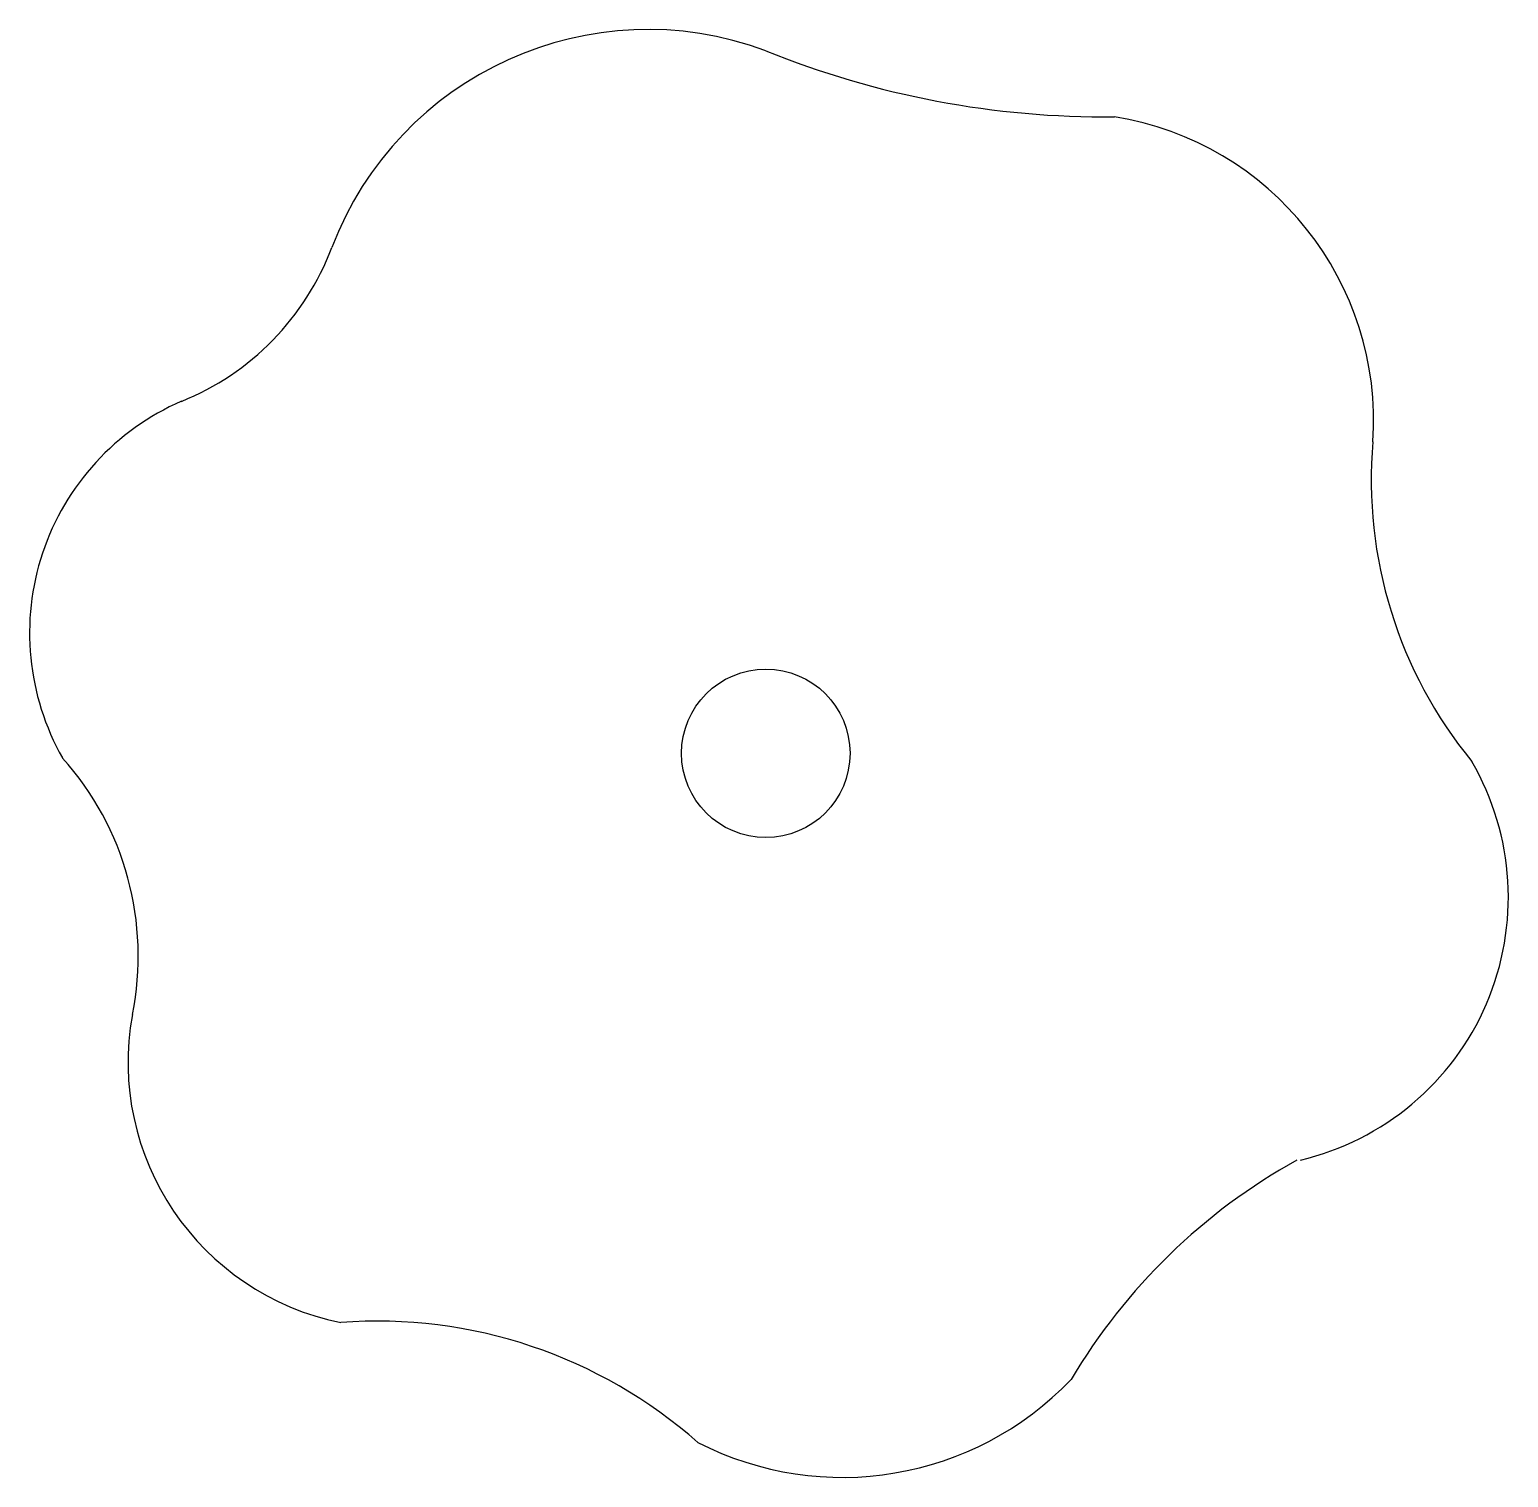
# Model space of a CAD drawing. Extents: x -0.98 to 0.98, y -0.96 to 0.96.
import ezdxf

# ---------------------------------------------------------------- set-up
doc = ezdxf.new("R2010")
doc.units = 0
doc.header["$LTSCALE"] = 0.01
doc.header["$MEASUREMENT"] = 0
doc.layers.get('0').update_dxf_attribs({"lineweight": 20})

msp = doc.modelspace()

# ---------------------------------------------------------------- linework, layer by layer
at = {"color": 0, "linetype": 'ByBlock', "lineweight": -2}
msp.add_circle((0, 0), 0.1116, dxfattribs=at)
for centre, radius, start, end in [((-0.1559, 0.5099), 0.4485, 69.6603, 159.1137), ((0.4494, 2.0398), 1.197, 247.9485, 270.591), ((0.3974, 0.4402), 0.4078, 356.1089, 80.9259), ((-0.9071, 0.7954), 0.3552, 291.9961, 339.2866), ((-0.6406, 0.1592), 0.3347, 113.509, 209.6004), ((1.3893, 0.3616), 0.5872, 175.0254, 219.3558), ((-1.2237, -0.2682), 0.3924, 348.5774, 41.8886), ((0.6262, -0.1906), 0.3575, 283.2701, 30.1865), ((-0.4931, -0.4091), 0.3517, 169.6437, 258.5101), ((1.0907, -1.2365), 0.798, 119.013, 149.3179), ((-0.5146, -1.3933), 0.6414, 48.5313, 94.3414), ((0.1013, -0.5396), 0.4192, 242.861, 316.3019)]:
    msp.add_arc(centre, radius, start, end, dxfattribs=at)

doc.saveas('drawing.dxf')
